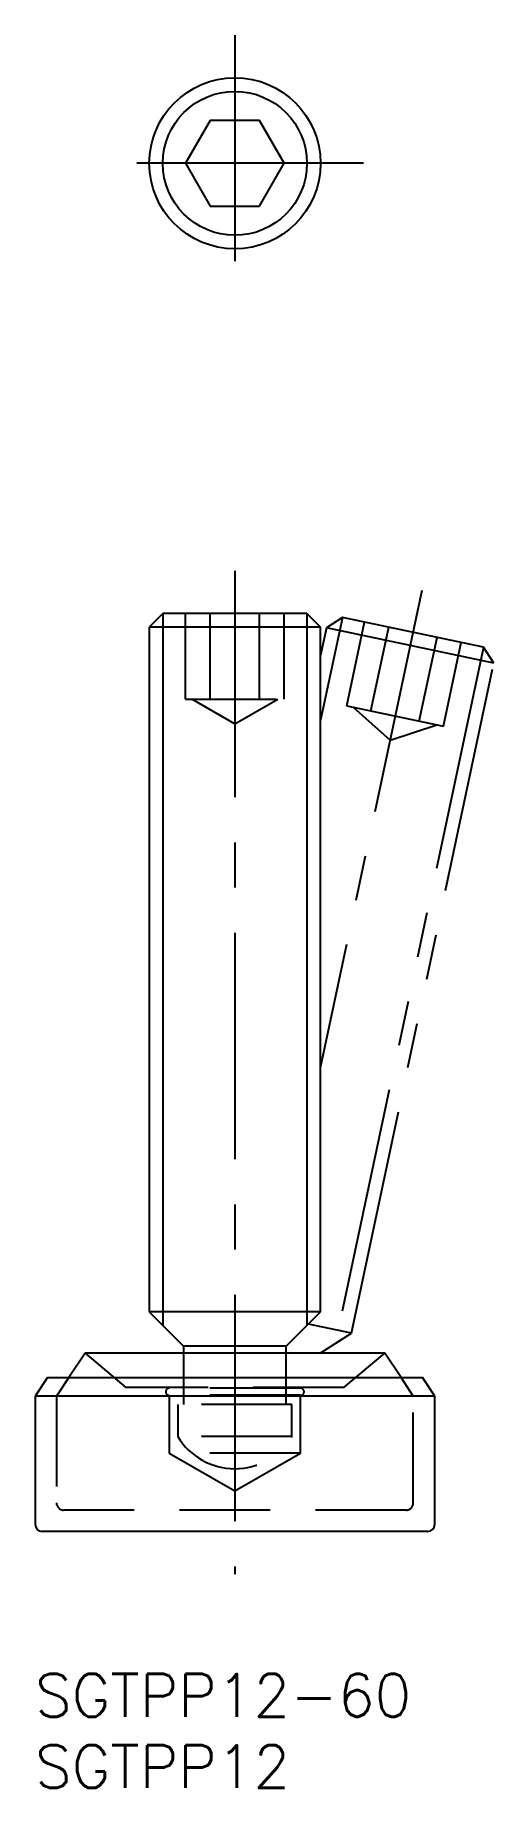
# Model space of a CAD drawing. Extents: x 0 to 32, y -8 to 115.
import ezdxf

# ---------------------------------------------------------------- set-up
doc = ezdxf.new("R2010")
doc.units = 0
doc.header["$LTSCALE"] = 0.5
for name, pattern in [('CENTER', [50.8, 31.75, -6.35, 6.35, -6.35]), ('DASHED', [19.05, 12.7, -6.35]), ('PHANTOM', [63.5, 31.75, -6.35, 6.35, -6.35, 6.35, -6.35])]:
    doc.linetypes.add(name, pattern=pattern)
for name, color, linetype in [('MSM_CENTER', 1, 'CENTER'), ('MSM_CONTINUOUS', 7, 'CONTINUOUS'), ('MSM_DASHED', 4, 'DASHED'), ('MSM_IMAGINARY', 6, 'PHANTOM'), ('MSM_NARROW', 5, 'CONTINUOUS'), ('MSM_PART_NUMBER', 7, 'CONTINUOUS')]:
    doc.layers.add(name, color=color, linetype=linetype)
doc.styles.get("Standard").update_dxf_attribs({"font": 'txt.shx', "height": 1, "bigfont": 'bigfont.shx'})

# ---------------------------------------------------------------- blocks, each defined once
blk = doc.blocks.new('*U3')
at = {"layer": 'MSM_PART_NUMBER'}
blk.add_text('SGTPP12-60', height=3, dxfattribs=at).set_placement((0, -3))
blk = doc.blocks.new('*U4')
at = {"layer": 'MSM_PART_NUMBER'}
blk.add_text('SGTPP12', height=3, dxfattribs=at).set_placement((0, -8))

msp = doc.modelspace()

# ---------------------------------------------------------------- linework, layer by layer
at = {"layer": 'MSM_CENTER'}
for p, q in [((14, 115), (14, 97)), ((23, 106), (5, 106)), ((14, 77.4), (14, 7)), ((27.1, 76.02), (20, 42.63))]:
    msp.add_line(p, q, dxfattribs=at)
at = {"layer": 'MSM_CONTINUOUS'}
for p, q in [((12.27, 109), (10.54, 106)), ((15.73, 109), (12.27, 109)), ((17.46, 106), (15.73, 109)), ((10.54, 106), (12.27, 103)), ((15.73, 103), (17.46, 106)), ((12.27, 103), (15.73, 103)), ((8.95, 74.4), (8, 73.45)), ((19.05, 74.4), (8.95, 74.4)), ((20, 73.45), (19.05, 74.4)), ((8, 73.45), (8, 25.4)), ((20, 73.45), (8, 73.45)), ((20, 25.4), (20, 73.45)), ((8, 25.4), (10.4, 23)), ((20, 25.4), (8, 25.4)), ((17.6, 23), (20, 25.4)), ((3.5, 22.5), (2.36, 20.79)), ((24.5, 22.5), (3.5, 22.5)), ((10.4, 23), (10.4, 22.5)), ((17.6, 23), (10.4, 23)), ((17.6, 22.5), (17.6, 23)), ((25.64, 20.79), (24.5, 22.5)), ((0.86, 20.79), (0, 19.5)), ((0.86, 20.79), (27.14, 20.79)), ((28, 19.5), (27.14, 20.79)), ((0, 19.5), (0, 10.5)), ((28, 19.5), (0, 19.5)), ((28, 10.5), (28, 19.5)), ((27.5, 10), (0.5, 10))]:
    msp.add_line(p, q, dxfattribs=at)
msp.add_circle((14, 106), 6, dxfattribs=at)
for centre, start, end in [((0.5, 10.5), 180, 270), ((27.5, 10.5), 270, 360)]:
    msp.add_arc(centre, 0.5, start, end, dxfattribs=at)
at = {"layer": 'MSM_DASHED'}
for p, q in [((10.54, 68.4), (10.54, 74.4)), ((12.27, 68.4), (12.27, 74.4)), ((15.73, 68.4), (15.73, 74.4)), ((17.46, 68.4), (17.46, 74.4)), ((10.54, 68.4), (17.46, 68.4)), ((11, 68.4), (14, 66.67)), ((14, 66.67), (17, 68.4)), ((3.5, 22.5), (6.36, 20.1)), ((10.4, 22.5), (10.4, 18.9)), ((17.6, 18.9), (17.6, 22.5)), ((21.64, 20.1), (24.5, 22.5)), ((2.36, 20.79), (1.5, 19.5)), ((21.64, 20.1), (6.36, 20.1)), ((9.4, 20.1), (9.4, 20.05)), ((18.6, 20.05), (9.4, 20.05)), ((18.6, 20.05), (18.6, 20.1)), ((26.5, 19.5), (25.64, 20.79)), ((1.5, 19.5), (1.5, 12)), ((18.6, 19.55), (9.4, 19.55)), ((9.4, 19.55), (9.4, 15.5)), ((18, 18.9), (10, 18.9)), ((10, 18.9), (10, 16.65)), ((18, 16.65), (18, 18.9)), ((18.6, 15.5), (18.6, 19.55)), ((26.5, 12), (26.5, 19.5)), ((18, 16.65), (10, 16.65)), ((18.6, 15.5), (9.4, 15.5)), ((9.4, 15.5), (14, 12.84)), ((14, 12.84), (18.6, 15.5)), ((26, 11.5), (2, 11.5))]:
    msp.add_line(p, q, dxfattribs=at)
for centre, radius, start, end in [((9.4, 19.8), 0.25, 90, 270), ((18.6, 19.8), 0.25, 270, 90), ((14, 19.08), 4.68, 211.2845, 328.7155), ((2, 12), 0.5, 180, 270), ((26, 12), 0.5, 270, 360)]:
    msp.add_arc(centre, radius, start, end, dxfattribs=at)
at = {"layer": 'MSM_IMAGINARY'}
for p, q in [((21.53, 74.14), (20, 66.93)), ((21.53, 74.14), (20.41, 73.41)), ((31.42, 72.04), (21.53, 74.14)), ((21.84, 67.94), (23.09, 73.81)), ((20.41, 73.41), (20, 71.49)), ((32.15, 70.92), (20.41, 73.41)), ((23.53, 67.58), (24.78, 73.45)), ((26.92, 66.86), (28.17, 72.73)), ((31.42, 72.04), (21.03, 23.18)), ((28.62, 66.5), (29.86, 72.37)), ((32.15, 70.92), (31.42, 72.04)), ((22.16, 23.91), (32.15, 70.92)), ((21.84, 67.94), (28.62, 66.5)), ((22.29, 67.84), (24.87, 65.53)), ((24.87, 65.53), (28.16, 66.6)), ((22.16, 23.91), (19.15, 24.55)), ((19.98, 22.5), (22.16, 23.91))]:
    msp.add_line(p, q, dxfattribs=at)
at = {"layer": 'MSM_NARROW'}
for p, q in [((8.95, 74.4), (8.95, 24.45)), ((19.05, 74.4), (19.05, 24.45))]:
    msp.add_line(p, q, dxfattribs=at)
msp.add_circle((14, 106), 5.05, dxfattribs=at)

# ---------------------------------------------------------------- block references
at = {"layer": 'MSM_CONTINUOUS'}
for name in ['*U3', '*U4']:
    msp.add_blockref(name, (0, 0), dxfattribs=at)

doc.saveas('drawing.dxf')
